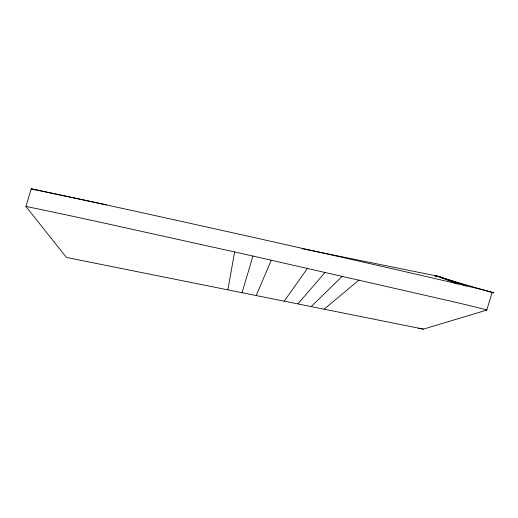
<?xml version="1.0" encoding="UTF-8"?>
<svg xmlns="http://www.w3.org/2000/svg" width="518" height="518" viewBox="0 0 518 518"><rect width="100%" height="100%" fill="white"/><g stroke="black" fill="none" stroke-linecap="round" stroke-linejoin="round"><path stroke-width="0.78" d="M227.92 289.64L234.609 251.942L101.25 222.449A239.433 1.625 12.6 0 0 25.9 206.442L31.235 188.876L106.585 204.882M242.113 292.489L252.939 256.047L452.233 301.502A239.433 1.625 12.6 0 1 486.059 310.081M492.1 292.541L486.765 310.107L423.42 329.124L418.499 328.205M256.313 295.338L271.27 260.159M284.369 300.971L307.485 268.318M298.051 303.723L325.142 272.306M311.389 306.403L342.359 276.211M324.307 309.006L359.026 279.998M466.55 286.065L438.869 276.45L457.575 283.935L439.4 276.534L434.479 275.615L436.771 276.321M301.884 248.634L439.4 276.534M234.609 251.942L252.939 256.047M423.42 329.124L66.433 257.452L25.9 206.442M434.479 275.615L436.791 276.288M438.325 276.735L491.362 292.249M441.355 277.745L456.643 282.485M458.171 282.964L461.998 284.149M34.292 189.821L31.235 188.876A239.433 1.625 12.6 0 1 294.826 246.691A239.433 1.625 12.6 0 1 491.394 292.515"/></g></svg>
